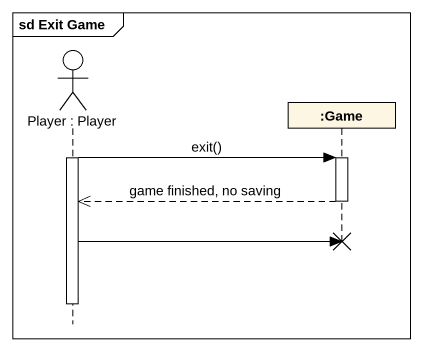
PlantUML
@startuml
mainframe sd Exit Game
hide footbox
actor "Player : Player" as Player
participant ":Game" as Game

activate Player
Player -> Game : exit()
activate Game
Game -->> Player : game finished, no saving
deactivate Game
Player -> Game !!
deactivate Player
@enduml
